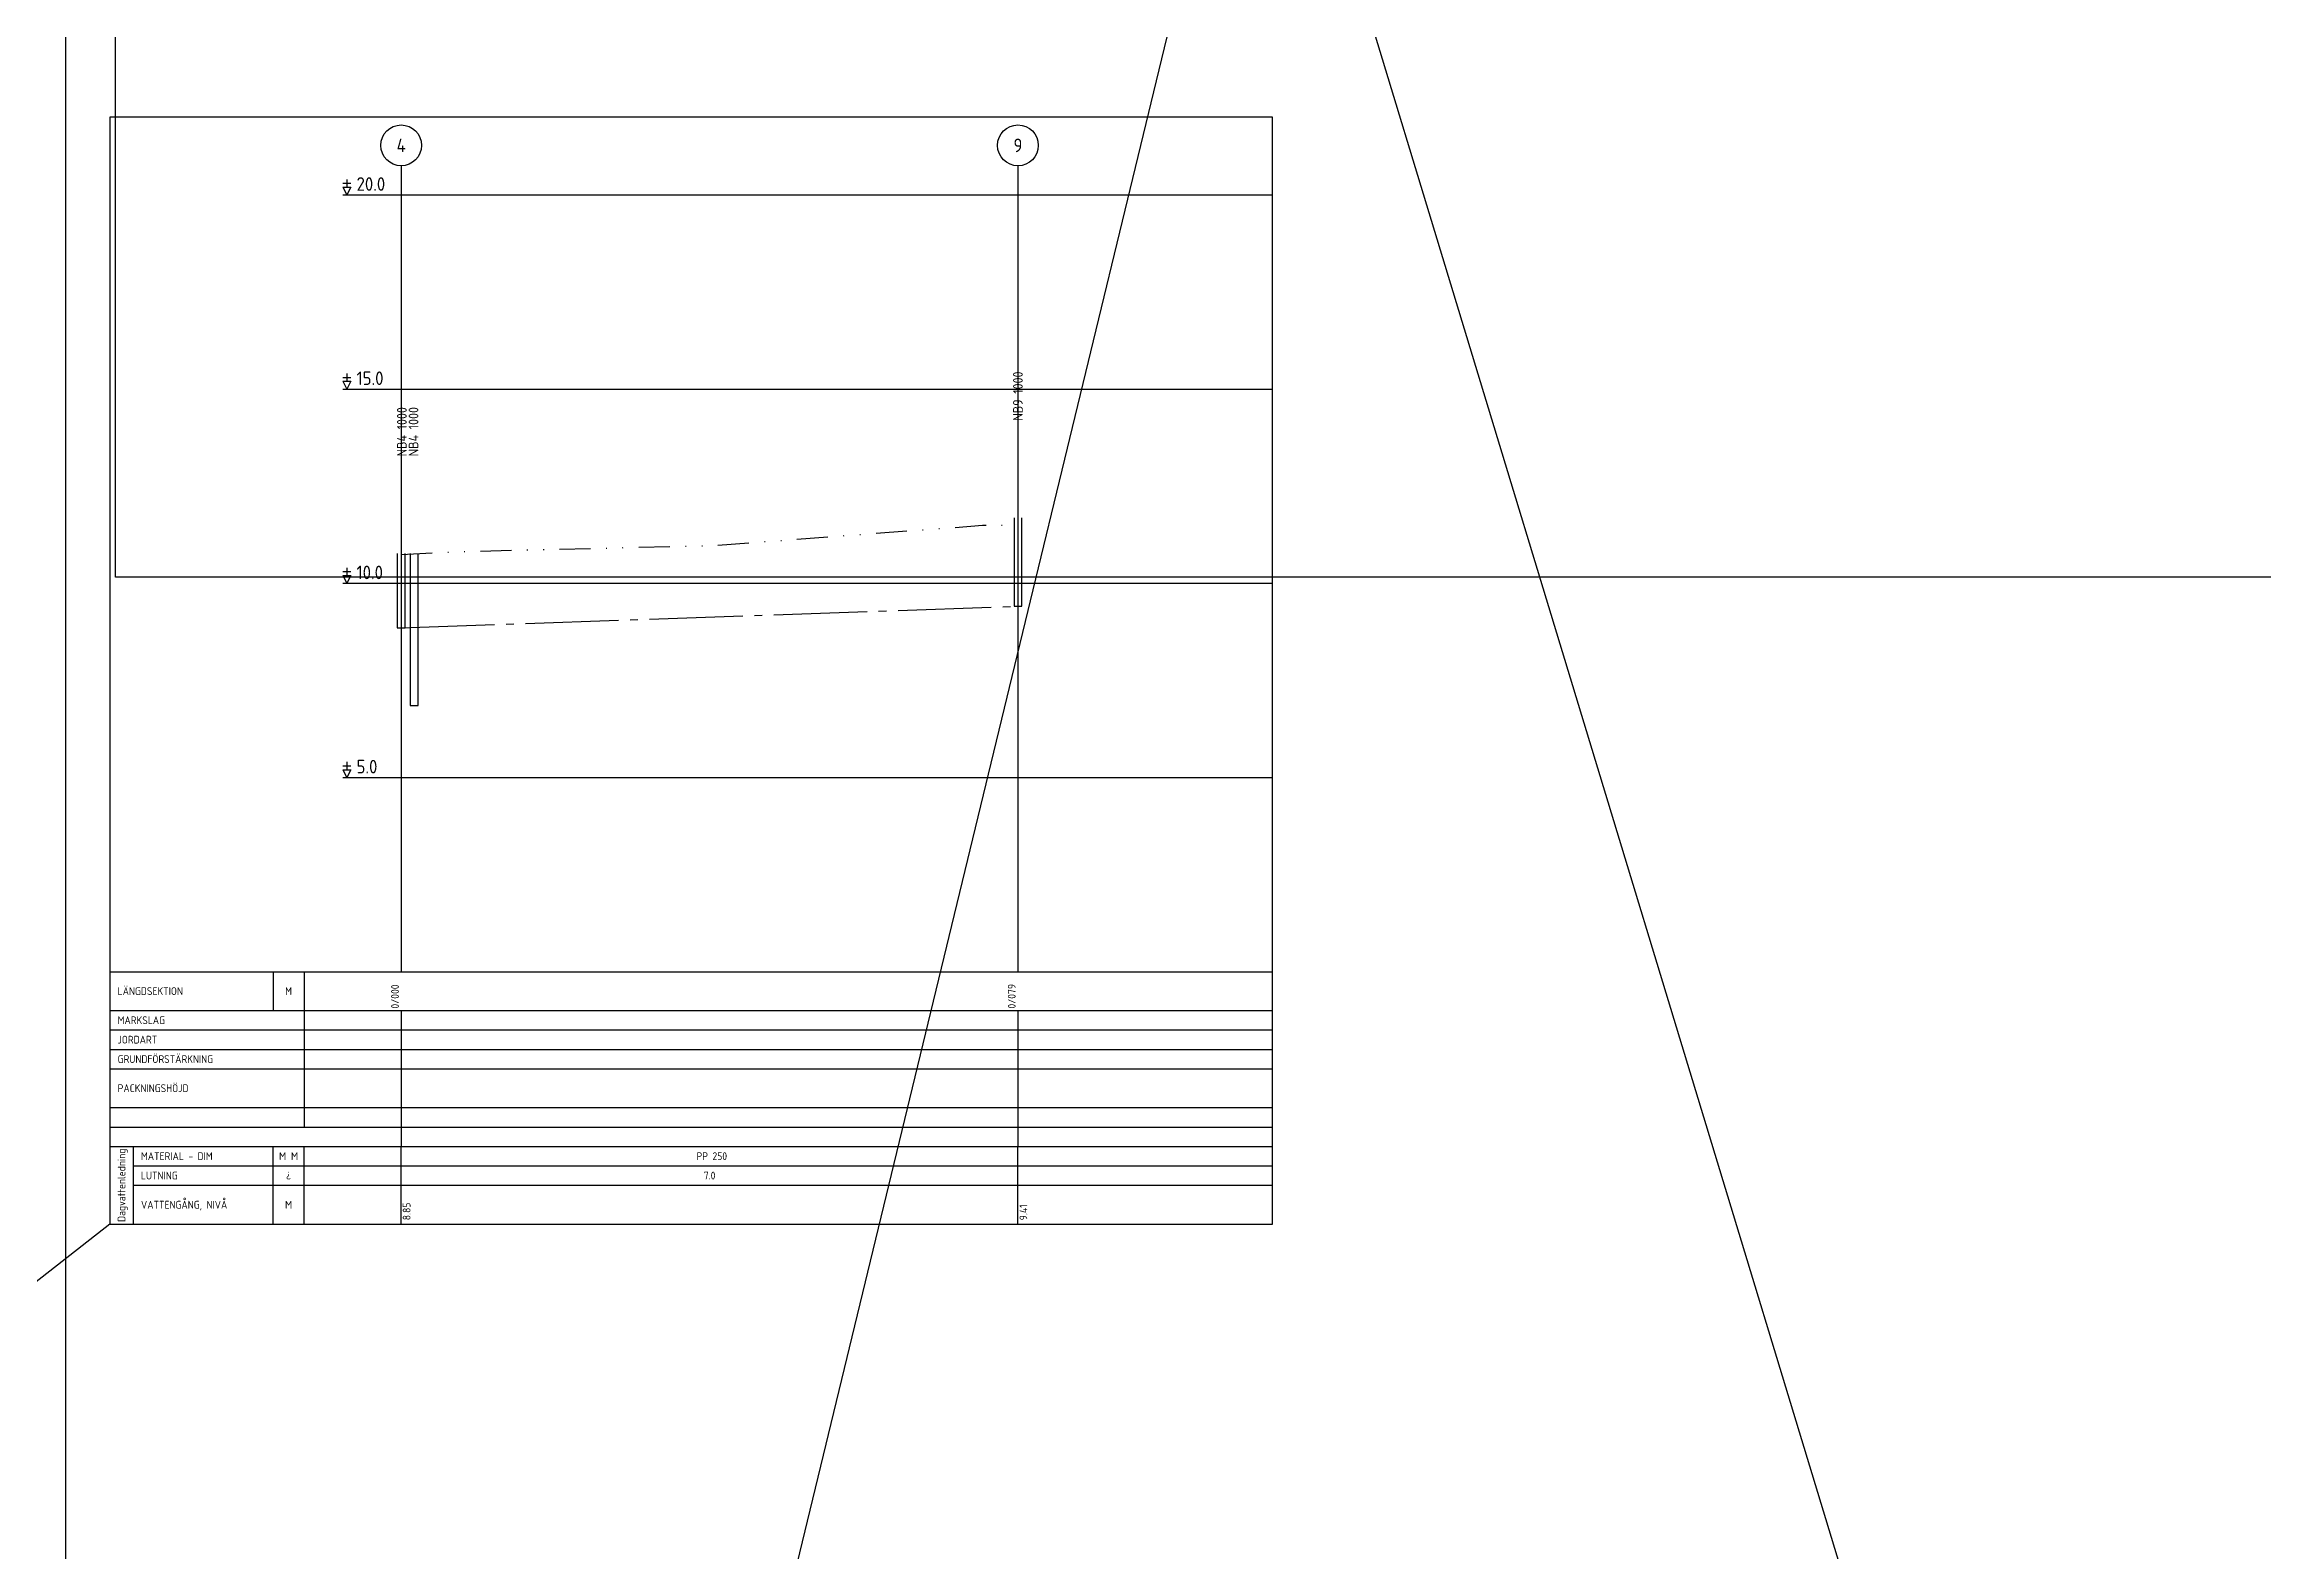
# Model space of a CAD drawing. Header units: metres. Extents: x 14120 to 17296, y 12612 to 17223.
# Drawn here: x 15323.3 to 15609, y 14839.5 to 15033.6 of the extents above; entities that cross this region are included whole.
import ezdxf
from ezdxf.enums import TextEntityAlignment as Align

# ---------------------------------------------------------------- set-up
doc = ezdxf.new("R2010")
doc.units = ezdxf.units.M
doc.header["$MEASUREMENT"] = 0
doc.linetypes.add('BH90-PMB-DV', pattern=[16, 12, -1.5, 1, -1.5])
doc.linetypes.add('DIVIDE', pattern=[10, 4, -2, 0, -2, 0, -2])
doc.layers.get('DEFPOINTS').update_dxf_attribs({"color": 5, "linetype": 'CONTINUOUS'})
for name, color, linetype in [('M-36-Mark_H', 4, 'DIVIDE'), ('M-368-T', 1, 'CONTINUOUS'), ('M-368A', 1, 'CONTINUOUS'), ('M-368B', 4, 'CONTINUOUS'), ('M-412', 3, 'BH90-PMB-DV'), ('M-46-Brunn_nb', 6, 'CONTINUOUS'), ('M-466-x', 3, 'CONTINUOUS'), ('M-468A', 1, 'CONTINUOUS'), ('M-469-x', 3, 'CONTINUOUS')]:
    doc.layers.add(name, color=color, linetype=linetype)
doc.layers.add('Slask', color=6, linetype='CONTINUOUS', plot=False)
doc.layers.add('STÖDLINJER', color=6, linetype='CONTINUOUS', plot=False)
doc.styles.add('ISO', font='iso.shx')
doc.styles.add('ISO18', font='ISO3098', dxfattribs={"height": 1.8})
doc.styles.add('ISO3098', font='iso3098.shx')

msp = doc.modelspace()

# ---------------------------------------------------------------- linework, layer by layer
at = {"layer": 'DEFPOINTS', "flags": 128}
for points in [[(15332.505, 15241.985), (15673.005, 15241.985), (15673.005, 14964.985), (15332.505, 14964.985)], [(15326.108, 15064.683), (15666.608, 15064.683), (15666.608, 14787.683), (15326.108, 14787.683)]]:
    msp.add_lwpolyline(points, close=True, dxfattribs=at)
at = {"layer": 'M-36-Mark_H', "flags": 128}
msp.add_lwpolyline([(15369.281, 14967.917), (15374.023, 14968.154), (15374.024, 14968.154), (15377.494, 14968.297), (15379.281, 14968.339), (15409.374, 14969.053), (15409.375, 14969.053), (15419.281, 14969.796), (15429.281, 14970.546), (15439.281, 14971.296), (15444.113, 14971.659), (15444.113, 14971.659), (15448.675, 14971.659)], dxfattribs=at)
at = {"layer": 'M-368-T'}
for p, q in [((15361.781, 15015.692), (15362.781, 15015.692)), ((15362.281, 15016.192), (15362.281, 15015.192)), ((15361.781, 15015.192), (15362.781, 15015.192)), ((15361.781, 15015.192), (15362.281, 15014.192)), ((15362.781, 15015.192), (15362.281, 15014.192)), ((15361.781, 14990.692), (15362.781, 14990.692)), ((15361.781, 14990.192), (15362.781, 14990.192)), ((15361.781, 14990.192), (15362.281, 14989.192)), ((15362.281, 14991.192), (15362.281, 14990.192)), ((15362.781, 14990.192), (15362.281, 14989.192)), ((15361.781, 14965.692), (15362.781, 14965.692)), ((15361.781, 14965.192), (15362.781, 14965.192)), ((15361.781, 14965.192), (15362.281, 14964.192)), ((15362.281, 14966.192), (15362.281, 14965.192)), ((15362.781, 14965.192), (15362.281, 14964.192)), ((15361.781, 14940.692), (15362.781, 14940.692)), ((15361.781, 14940.192), (15362.781, 14940.192)), ((15361.781, 14940.192), (15362.281, 14939.192)), ((15362.281, 14941.192), (15362.281, 14940.192)), ((15362.781, 14940.192), (15362.281, 14939.192))]:
    msp.add_line(p, q, dxfattribs=at)
at = {"layer": 'M-368A'}
msp.add_lwpolyline([(15331.781, 14881.692), (15481.462, 14881.692), (15481.462, 15024.192), (15331.781, 15024.192)], close=True, dxfattribs=at)
at = {"layer": 'M-368B'}
for p, q in [((15361.781, 15014.192), (15481.462, 15014.192)), ((15361.781, 14989.192), (15481.462, 14989.192)), ((15361.781, 14964.192), (15481.462, 14964.192)), ((15361.781, 14939.192), (15481.462, 14939.192))]:
    msp.add_line(p, q, dxfattribs=at)
at = {"layer": 'M-412'}
msp.add_lwpolyline([(15369.281, 14958.448), (15448.675, 14961.227)], dxfattribs=at)
at = {"layer": 'M-46-Brunn_nb'}
for points in [[(15448.175, 14972.623), (15448.175, 14961.227), (15449.175, 14961.227), (15449.175, 14972.623)], [(15368.781, 14968.023), (15368.781, 14958.448), (15369.781, 14958.448), (15369.781, 14968.023)], [(15370.449, 14968.034), (15370.449, 14948.451), (15371.449, 14948.451), (15371.449, 14968.034)]]:
    msp.add_lwpolyline(points, dxfattribs=at)
at = {"layer": 'M-466-x'}
for p, q in [((15369.281, 15017.942), (15369.281, 14914.192)), ((15448.675, 15017.942), (15448.675, 14914.192)), ((15369.281, 14881.692), (15369.281, 14891.692)), ((15448.675, 14881.692), (15448.675, 14891.692))]:
    msp.add_line(p, q, dxfattribs=at)
for centre in [(15369.281, 15020.567), (15448.675, 15020.567)]:
    msp.add_circle(centre, 2.625, dxfattribs=at)
at = {"layer": 'M-468A'}
for p, q in [((15331.781, 14914.192), (15481.462, 14914.192)), ((15352.781, 14914.192), (15352.781, 14909.192)), ((15356.781, 14914.192), (15356.781, 14894.192)), ((15331.781, 14909.192), (15481.462, 14909.192)), ((15331.781, 14906.692), (15481.462, 14906.692)), ((15331.781, 14904.192), (15481.462, 14904.192)), ((15331.781, 14901.692), (15481.462, 14901.692)), ((15331.781, 14896.692), (15481.462, 14896.692)), ((15331.781, 14894.192), (15481.462, 14894.192)), ((15331.781, 14891.692), (15481.462, 14891.692)), ((15334.781, 14891.692), (15334.781, 14881.692)), ((15352.781, 14881.692), (15352.781, 14891.692)), ((15356.781, 14881.692), (15356.781, 14891.692)), ((15334.781, 14889.192), (15481.462, 14889.192)), ((15334.781, 14886.692), (15481.462, 14886.692))]:
    msp.add_line(p, q, dxfattribs=at)
at = {"layer": 'M-469-x', "linetype": 'Continuous'}
for p, q in [((15369.281, 14909.192), (15369.281, 14891.692)), ((15448.675, 14909.192), (15448.675, 14891.692))]:
    msp.add_line(p, q, dxfattribs=at)
at = {"layer": 'Slask', "flags": 128}
for points in [[(15778.923, 14098.909), (15171.761, 16097.865)], [(15679.919, 15909.821), (15191.559, 13894.395)]]:
    msp.add_lwpolyline(points, dxfattribs=at)
at = {"layer": 'STÖDLINJER', "flags": 128}
msp.add_lwpolyline([(15331.781, 14881.692), (15076.997, 14682.175)], dxfattribs=at)

# ---------------------------------------------------------------- texts
at = {"layer": 'M-368-T', "style": 'ISO'}
for s, p in [('20.0', (15363.531, 15014.192)), ('15.0', (15363.531, 14989.192)), ('10.0', (15363.531, 14964.192)), ('5.0', (15363.531, 14939.192))]:
    msp.add_text(s, height=1.75, dxfattribs=at).set_placement(p, align=Align.BOTTOM_LEFT)
at = {"layer": 'M-466-x', "style": 'ISO'}
for s, height, p in [('4', 1.75, (15369.281, 15020.567)), ('9', 1.75, (15448.675, 15020.567)), (' PP 250', 1, (15408.978, 14890.442)), ('7.0', 1, (15408.978, 14887.942))]:
    msp.add_text(s, height=height, dxfattribs=at).set_placement(p, align=Align.MIDDLE_CENTER)
for s, p in [('NB9 1000', (15448.675, 14985.123)), ('NB4 1000', (15369.365, 14980.523)), ('NB4 1000', (15370.865, 14980.534))]:
    msp.add_text(s, height=1.25, rotation=90, dxfattribs=at).set_placement(p, align=Align.MIDDLE_LEFT)
for s, p in [('0/000', (15369.281, 14909.442)), ('0/079', (15448.675, 14909.442))]:
    msp.add_text(s, height=1, rotation=90, dxfattribs=at).set_placement(p, align=Align.BOTTOM_LEFT)
for s, p in [('8.85', (15369.481, 14882.192)), ('9.41', (15448.875, 14882.192))]:
    msp.add_text(s, height=1, rotation=90, dxfattribs=at).set_placement(p, align=Align.TOP_LEFT)
at = {"layer": 'M-468A', "style": 'ISO'}
for s, p in [('LÄNGDSEKTION', (15332.781, 14911.692)), ('MARKSLAG', (15332.781, 14907.942)), ('JORDART', (15332.781, 14905.442)), ('GRUNDFÖRSTÄRKNING', (15332.781, 14902.942)), ('PACKNINGSHÖJD', (15332.781, 14899.192)), ('MATERIAL - DIM', (15335.781, 14890.442)), ('LUTNING', (15335.781, 14887.942)), ('VATTENGÅNG, NIVÅ', (15335.781, 14884.192))]:
    msp.add_text(s, height=1, dxfattribs=at).set_placement(p, align=Align.MIDDLE_LEFT)
at = {"layer": 'M-468A'}
for s, style, p in [('M', 'ISO', (15354.781, 14911.692)), ('M M', 'ISO18', (15354.781, 14890.442)), ('¿', 'ISO3098', (15354.781, 14887.942)), ('M', 'ISO18', (15354.781, 14884.192))]:
    msp.add_text(s, height=1, dxfattribs=dict(at, style=style)).set_placement(p, align=Align.MIDDLE_CENTER)
at = {"layer": 'M-468A', "style": 'ISO'}
msp.add_text('Dagvattenledning', height=1, rotation=90, dxfattribs=at).set_placement((15332.781, 14886.692), align=Align.TOP_CENTER)

doc.saveas('drawing.dxf')
